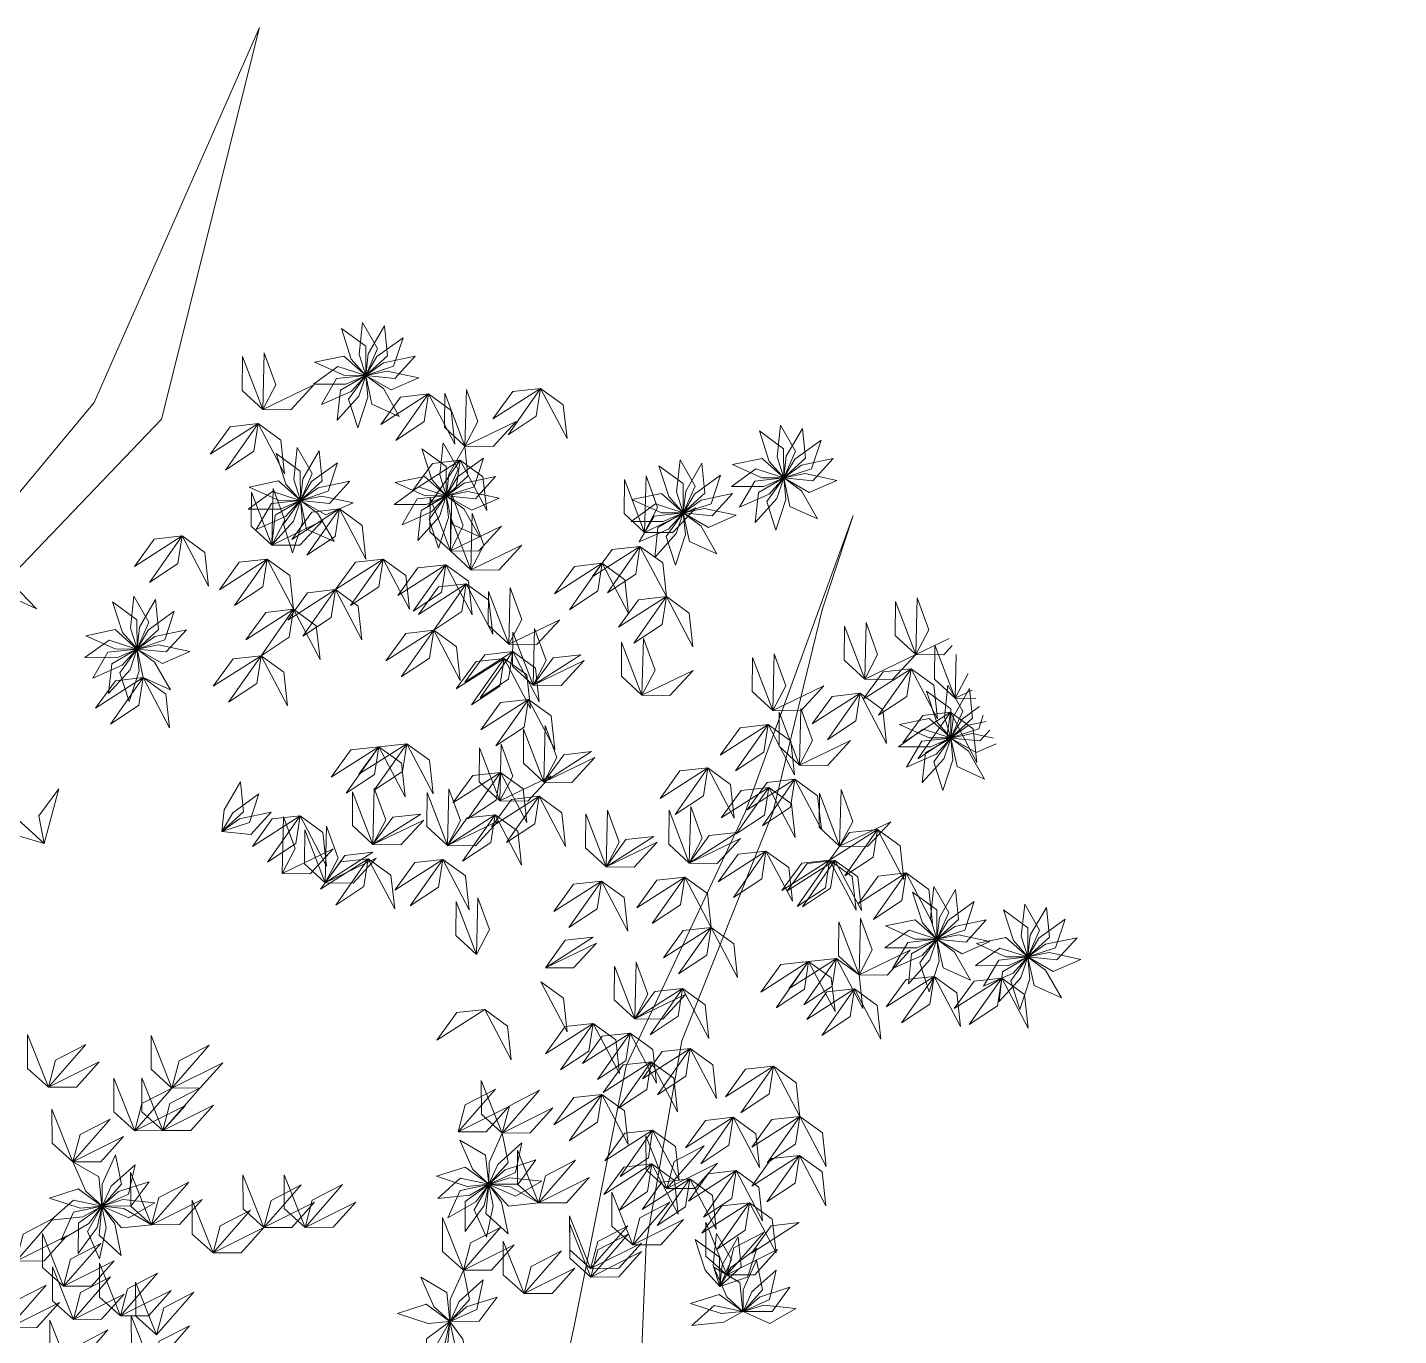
# Model space of a CAD drawing. Header units: millimetres. Extents: x 930 to 6336, y 2219 to 4338.
# Drawn here: x 4491.6 to 4636.7, y 4178.4 to 4316.7 of the extents above; entities that cross this region are included whole.
import ezdxf

# ---------------------------------------------------------------- set-up
doc = ezdxf.new("R2010")
doc.units = ezdxf.units.MM
doc.layers.add('piante', color=102, linetype='Continuous', lineweight=18)

msp = doc.modelspace()

# ---------------------------------------------------------------- linework, layer by layer
at = {"layer": 'piante', "linetype": 'Continuous', "lineweight": 0}
for points in [[(4483.2, 4251.71), (4505.82, 4275.32), (4516.17, 4316.74), (4498.67, 4277.06), (4478.94, 4253.33)], [(4480.51, 4150.82), (4511, 4155.34), (4550.37, 4165.27), (4579, 4159.77), (4622.16, 4156.56), (4636.68, 4158.85), (4620.84, 4159.5), (4574.86, 4164.27), (4556.31, 4169.36), (4557.07, 4188.08), (4560.84, 4209.57), (4570.49, 4233.71), (4575.69, 4255.14), (4578.99, 4265.11), (4567.61, 4233.83), (4554.96, 4206.93), (4549.52, 4179.74), (4547.72, 4171.15), (4524.26, 4162.01), (4505.42, 4159.9), (4479.25, 4155.2)]]:
    msp.add_lwpolyline(points, dxfattribs=at)
at = {"layer": 'piante', "lineweight": 0}
for points in [[(4527.09, 4285.53), (4526.72, 4282.14), (4527.42, 4279.94), (4528.66, 4282.77), (4527.09, 4285.53)], [(4529.39, 4285.18), (4527.68, 4282.23), (4527.43, 4279.94), (4529.71, 4282.01), (4529.39, 4285.18)], [(4524.84, 4284.91), (4525.89, 4281.67), (4527.42, 4279.94), (4527.41, 4283.03), (4524.84, 4284.91)], [(4531.36, 4283.92), (4528.59, 4281.93), (4527.43, 4279.94), (4530.36, 4280.9), (4531.36, 4283.92)], [(4516.52, 4276.32), (4517.9, 4278.95), (4516.67, 4282.32), (4516.52, 4276.32)], [(4516.52, 4276.32), (4514.34, 4278.34), (4514.38, 4281.93), (4516.52, 4276.32)], [(4521.89, 4279.02), (4525.3, 4279.01), (4527.41, 4279.94), (4524.47, 4280.88), (4521.89, 4279.02)], [(4522, 4281.35), (4525.11, 4279.95), (4527.41, 4279.94), (4525.11, 4281.99), (4522, 4281.35)], [(4532.64, 4281.98), (4529.3, 4281.28), (4527.43, 4279.93), (4530.5, 4279.62), (4532.64, 4281.98)], [(4522.74, 4276.85), (4525.86, 4278.23), (4527.41, 4279.93), (4524.34, 4279.6), (4522.74, 4276.85)], [(4524.4, 4275.21), (4526.68, 4277.74), (4527.41, 4279.93), (4524.75, 4278.38), (4524.4, 4275.21)], [(4526.58, 4274.39), (4527.64, 4277.63), (4527.41, 4279.93), (4525.61, 4277.42), (4526.58, 4274.39)], [(4530.97, 4275.6), (4529.28, 4278.56), (4527.42, 4279.93), (4528.07, 4276.91), (4530.97, 4275.6)], [(4533.02, 4279.68), (4529.69, 4280.39), (4527.43, 4279.93), (4530.1, 4278.4), (4533.02, 4279.68)], [(4516.52, 4276.32), (4519.48, 4276.3), (4521.92, 4278.93), (4516.52, 4276.32)], [(4534.06, 4277.98), (4531.11, 4277.65), (4529, 4274.75), (4534.06, 4277.98)], [(4534.06, 4277.98), (4533.61, 4275.05), (4530.61, 4273.07), (4534.06, 4277.98)], [(4534.06, 4277.98), (4536.46, 4276.24), (4536.85, 4272.67), (4534.06, 4277.98)], [(4537.91, 4272.45), (4535.74, 4274.46), (4535.77, 4278.05), (4537.91, 4272.45)], [(4537.91, 4272.45), (4539.29, 4275.07), (4538.06, 4278.45), (4537.91, 4272.45)], [(4545.92, 4278.56), (4542.97, 4278.23), (4540.86, 4275.33), (4545.92, 4278.56)], [(4545.92, 4278.56), (4545.46, 4275.63), (4542.47, 4273.65), (4545.92, 4278.56)], [(4545.92, 4278.56), (4548.32, 4276.82), (4548.71, 4273.25), (4545.92, 4278.56)], [(4516.03, 4274.84), (4513.08, 4274.51), (4510.97, 4271.6), (4516.03, 4274.84)], [(4516.03, 4274.84), (4515.58, 4271.91), (4512.58, 4269.93), (4516.03, 4274.84)], [(4516.03, 4274.84), (4518.43, 4273.1), (4518.82, 4269.53), (4516.03, 4274.84)], [(4537.91, 4272.45), (4540.88, 4272.42), (4543.32, 4275.05), (4537.91, 4272.45)], [(4569.07, 4274.08), (4570.11, 4270.83), (4571.64, 4269.11), (4571.63, 4272.19), (4569.07, 4274.08)], [(4571.31, 4274.69), (4570.95, 4271.31), (4571.65, 4269.11), (4572.89, 4271.93), (4571.31, 4274.69)], [(4573.62, 4274.34), (4571.91, 4271.4), (4571.65, 4269.1), (4573.93, 4271.18), (4573.62, 4274.34)], [(4520.17, 4272.31), (4519.81, 4268.92), (4520.51, 4266.72), (4521.75, 4269.55), (4520.17, 4272.31)], [(4522.48, 4271.96), (4520.77, 4269.01), (4520.51, 4266.72), (4522.79, 4268.79), (4522.48, 4271.96)], [(4533.36, 4272.18), (4534.41, 4268.94), (4535.94, 4267.21), (4535.93, 4270.3), (4533.36, 4272.18)], [(4535.61, 4272.8), (4535.25, 4269.41), (4535.94, 4267.21), (4537.19, 4270.03), (4535.61, 4272.8)], [(4537.91, 4272.45), (4536.2, 4269.5), (4535.95, 4267.21), (4538.23, 4269.28), (4537.91, 4272.45)], [(4575.58, 4273.09), (4572.82, 4271.09), (4571.65, 4269.1), (4574.58, 4270.07), (4575.58, 4273.09)], [(4517.93, 4271.69), (4518.97, 4268.45), (4520.5, 4266.72), (4520.49, 4269.81), (4517.93, 4271.69)], [(4524.44, 4270.7), (4521.68, 4268.71), (4520.51, 4266.72), (4523.44, 4267.68), (4524.44, 4270.7)], [(4537.42, 4270.96), (4534.48, 4270.63), (4532.37, 4267.73), (4537.42, 4270.96)], [(4537.42, 4270.96), (4536.97, 4268.03), (4533.98, 4266.05), (4537.42, 4270.96)], [(4539.88, 4271.19), (4537.12, 4269.2), (4535.95, 4267.21), (4538.88, 4268.17), (4539.88, 4271.19)], [(4537.42, 4270.96), (4539.82, 4269.22), (4540.22, 4265.65), (4537.42, 4270.96)], [(4560.68, 4271), (4560.31, 4267.61), (4561.01, 4265.41), (4562.25, 4268.23), (4560.68, 4271)], [(4562.98, 4270.65), (4561.27, 4267.7), (4561.01, 4265.41), (4563.3, 4267.48), (4562.98, 4270.65)], [(4566.22, 4270.51), (4569.33, 4269.12), (4571.64, 4269.1), (4569.34, 4271.16), (4566.22, 4270.51)], [(4576.86, 4271.14), (4573.53, 4270.44), (4571.65, 4269.1), (4574.72, 4268.79), (4576.86, 4271.14)], [(4530.52, 4268.62), (4533.63, 4267.22), (4535.93, 4267.21), (4533.63, 4269.26), (4530.52, 4268.62)], [(4541.16, 4269.25), (4537.82, 4268.55), (4535.95, 4267.2), (4539.02, 4266.89), (4541.16, 4269.25)], [(4556.92, 4263.34), (4558.3, 4265.96), (4557.07, 4269.33), (4556.92, 4263.34)], [(4558.43, 4270.38), (4559.47, 4267.13), (4561.01, 4265.41), (4560.99, 4268.49), (4558.43, 4270.38)], [(4564.94, 4269.39), (4562.18, 4267.39), (4561.02, 4265.4), (4563.95, 4266.37), (4564.94, 4269.39)], [(4566.11, 4268.19), (4569.52, 4268.18), (4571.64, 4269.1), (4568.7, 4270.04), (4566.11, 4268.19)], [(4566.96, 4266.02), (4570.08, 4267.39), (4571.64, 4269.1), (4568.57, 4268.76), (4566.96, 4266.02)], [(4568.62, 4264.38), (4570.91, 4266.91), (4571.64, 4269.09), (4568.97, 4267.54), (4568.62, 4264.38)], [(4570.8, 4263.56), (4571.87, 4266.8), (4571.64, 4269.09), (4569.84, 4266.59), (4570.8, 4263.56)], [(4577.24, 4268.84), (4573.91, 4269.56), (4571.65, 4269.09), (4574.33, 4267.56), (4577.24, 4268.84)], [(4575.2, 4264.77), (4573.5, 4267.72), (4571.65, 4269.09), (4572.3, 4266.08), (4575.2, 4264.77)], [(4514.97, 4265.8), (4518.38, 4265.79), (4520.49, 4266.72), (4517.56, 4267.66), (4514.97, 4265.8)], [(4515.08, 4268.13), (4518.19, 4266.74), (4520.5, 4266.72), (4518.2, 4268.78), (4515.08, 4268.13)], [(4517.48, 4261.99), (4515.31, 4264.01), (4515.34, 4267.6), (4517.48, 4261.99)], [(4517.48, 4261.99), (4518.86, 4264.62), (4517.63, 4267.99), (4517.48, 4261.99)], [(4525.72, 4268.76), (4522.39, 4268.06), (4520.51, 4266.71), (4523.58, 4266.4), (4525.72, 4268.76)], [(4530.41, 4266.29), (4533.82, 4266.28), (4535.93, 4267.21), (4532.99, 4268.15), (4530.41, 4266.29)], [(4541.54, 4266.95), (4538.21, 4267.66), (4535.95, 4267.2), (4538.63, 4265.67), (4541.54, 4266.95)], [(4556.92, 4263.34), (4554.75, 4265.35), (4554.78, 4268.94), (4556.92, 4263.34)], [(4515.82, 4263.63), (4518.94, 4265.01), (4520.49, 4266.71), (4517.43, 4266.38), (4515.82, 4263.63)], [(4517.48, 4261.99), (4519.77, 4264.52), (4520.5, 4266.71), (4517.83, 4265.16), (4517.48, 4261.99)], [(4519.66, 4261.17), (4520.72, 4264.41), (4520.5, 4266.71), (4518.7, 4264.2), (4519.66, 4261.17)], [(4526.1, 4266.46), (4522.77, 4267.18), (4520.51, 4266.71), (4523.19, 4265.18), (4526.1, 4266.46)], [(4524.06, 4262.38), (4522.36, 4265.34), (4520.51, 4266.71), (4521.16, 4263.69), (4524.06, 4262.38)], [(4531.26, 4264.12), (4534.38, 4265.5), (4535.93, 4267.2), (4532.87, 4266.87), (4531.26, 4264.12)], [(4532.92, 4262.48), (4535.21, 4265.01), (4535.93, 4267.2), (4533.27, 4265.65), (4532.92, 4262.48)], [(4535.1, 4261.66), (4536.16, 4264.9), (4535.94, 4267.2), (4534.13, 4264.69), (4535.1, 4261.66)], [(4536.37, 4261.39), (4534.19, 4263.41), (4534.22, 4266.99), (4536.37, 4261.39)], [(4539.5, 4262.87), (4537.8, 4265.83), (4535.94, 4267.19), (4536.6, 4264.18), (4539.5, 4262.87)], [(4536.37, 4261.39), (4537.74, 4264.02), (4536.52, 4267.39), (4536.37, 4261.39)], [(4555.48, 4264.49), (4558.89, 4264.48), (4561, 4265.4), (4558.06, 4266.34), (4555.48, 4264.49)], [(4555.58, 4266.81), (4558.69, 4265.42), (4561, 4265.41), (4558.7, 4267.46), (4555.58, 4266.81)], [(4566.23, 4267.44), (4562.89, 4266.74), (4561.02, 4265.4), (4564.08, 4265.09), (4566.23, 4267.44)], [(4524.65, 4265.82), (4521.7, 4265.49), (4519.59, 4262.59), (4524.65, 4265.82)], [(4524.65, 4265.82), (4524.19, 4262.89), (4521.2, 4260.91), (4524.65, 4265.82)], [(4524.65, 4265.82), (4527.05, 4264.08), (4527.44, 4260.51), (4524.65, 4265.82)], [(4538.54, 4259.38), (4536.37, 4261.39), (4536.4, 4264.98), (4538.54, 4259.38)], [(4538.54, 4259.38), (4539.92, 4262), (4538.69, 4265.37), (4538.54, 4259.38)], [(4556.33, 4262.32), (4559.44, 4263.69), (4561, 4265.4), (4557.93, 4265.06), (4556.33, 4262.32)], [(4556.92, 4263.34), (4559.89, 4263.31), (4562.33, 4265.94), (4556.92, 4263.34)], [(4557.99, 4260.68), (4560.27, 4263.21), (4561, 4265.4), (4558.33, 4263.84), (4557.99, 4260.68)], [(4560.17, 4259.86), (4561.23, 4263.1), (4561, 4265.39), (4559.2, 4262.89), (4560.17, 4259.86)], [(4566.61, 4265.14), (4563.27, 4265.86), (4561.01, 4265.4), (4563.69, 4263.86), (4566.61, 4265.14)], [(4564.56, 4261.07), (4562.87, 4264.02), (4561.01, 4265.39), (4561.66, 4262.38), (4564.56, 4261.07)], [(4517.48, 4261.99), (4520.45, 4261.97), (4522.88, 4264.6), (4517.48, 4261.99)], [(4536.37, 4261.39), (4539.33, 4261.36), (4541.77, 4264), (4536.37, 4261.39)], [(4507.99, 4262.96), (4505.04, 4262.63), (4502.94, 4259.73), (4507.99, 4262.96)], [(4507.99, 4262.96), (4507.54, 4260.03), (4504.54, 4258.05), (4507.99, 4262.96)], [(4507.99, 4262.96), (4510.39, 4261.22), (4510.78, 4257.65), (4507.99, 4262.96)], [(4538.54, 4259.38), (4541.51, 4259.35), (4543.94, 4261.98), (4538.54, 4259.38)], [(4556.43, 4261.85), (4553.49, 4261.52), (4551.38, 4258.62), (4556.43, 4261.85)], [(4556.43, 4261.85), (4555.98, 4258.92), (4552.99, 4256.94), (4556.43, 4261.85)], [(4556.43, 4261.85), (4558.83, 4260.11), (4559.23, 4256.54), (4556.43, 4261.85)], [(4516.99, 4260.5), (4514.04, 4260.18), (4511.94, 4257.27), (4516.99, 4260.5)], [(4516.99, 4260.5), (4516.54, 4257.58), (4513.55, 4255.6), (4516.99, 4260.5)], [(4516.99, 4260.5), (4519.39, 4258.76), (4519.79, 4255.2), (4516.99, 4260.5)], [(4529.27, 4260.51), (4526.32, 4260.19), (4524.21, 4257.28), (4529.27, 4260.51)], [(4529.27, 4260.51), (4528.81, 4257.58), (4525.82, 4255.6), (4529.27, 4260.51)], [(4529.27, 4260.51), (4531.67, 4258.77), (4532.06, 4255.21), (4529.27, 4260.51)], [(4535.88, 4259.9), (4532.93, 4259.58), (4530.82, 4256.67), (4535.88, 4259.9)], [(4535.88, 4259.9), (4535.42, 4256.97), (4532.43, 4254.99), (4535.88, 4259.9)], [(4535.88, 4259.9), (4538.28, 4258.16), (4538.67, 4254.6), (4535.88, 4259.9)], [(4552.43, 4260.07), (4549.49, 4259.74), (4547.38, 4256.84), (4552.43, 4260.07)], [(4552.43, 4260.07), (4551.98, 4257.14), (4548.99, 4255.16), (4552.43, 4260.07)], [(4552.43, 4260.07), (4554.83, 4258.33), (4555.23, 4254.76), (4552.43, 4260.07)], [(4487.14, 4257.77), (4490.1, 4257.84), (4492.58, 4255.24), (4487.14, 4257.77)], [(4538.05, 4257.89), (4535.1, 4257.56), (4533, 4254.66), (4538.05, 4257.89)], [(4538.05, 4257.89), (4537.6, 4254.96), (4534.61, 4252.98), (4538.05, 4257.89)], [(4538.05, 4257.89), (4540.45, 4256.15), (4540.85, 4252.58), (4538.05, 4257.89)], [(4542.54, 4251.5), (4543.92, 4254.12), (4542.69, 4257.49), (4542.54, 4251.5)], [(4502.89, 4256.59), (4502.52, 4253.21), (4503.22, 4251.01), (4504.46, 4253.83), (4502.89, 4256.59)], [(4505.19, 4256.24), (4503.48, 4253.3), (4503.22, 4251), (4505.51, 4253.08), (4505.19, 4256.24)], [(4524.21, 4257.28), (4521.27, 4256.96), (4519.16, 4254.05), (4524.21, 4257.28)], [(4524.21, 4257.28), (4523.76, 4254.35), (4520.77, 4252.37), (4524.21, 4257.28)], [(4524.21, 4257.28), (4526.61, 4255.54), (4527.01, 4251.97), (4524.21, 4257.28)], [(4542.54, 4251.5), (4540.37, 4253.51), (4540.4, 4257.1), (4542.54, 4251.5)], [(4559.23, 4256.54), (4556.28, 4256.22), (4554.17, 4253.31), (4559.23, 4256.54)], [(4559.23, 4256.54), (4558.78, 4253.61), (4555.78, 4251.63), (4559.23, 4256.54)], [(4559.23, 4256.54), (4561.63, 4254.8), (4562.02, 4251.24), (4559.23, 4256.54)], [(4585.6, 4250.41), (4583.42, 4252.43), (4583.46, 4256.01), (4585.6, 4250.41)], [(4585.6, 4250.41), (4586.98, 4253.04), (4585.75, 4256.41), (4585.6, 4250.41)], [(4500.64, 4255.98), (4501.68, 4252.73), (4503.22, 4251.01), (4503.2, 4254.09), (4500.64, 4255.98)], [(4507.15, 4254.99), (4504.39, 4252.99), (4503.23, 4251), (4506.15, 4251.97), (4507.15, 4254.99)], [(4519.79, 4255.2), (4516.84, 4254.87), (4514.73, 4251.97), (4519.79, 4255.2)], [(4519.79, 4255.2), (4519.33, 4252.27), (4516.34, 4250.29), (4519.79, 4255.2)], [(4519.79, 4255.2), (4522.19, 4253.46), (4522.58, 4249.89), (4519.79, 4255.2)], [(4542.54, 4251.5), (4545.51, 4251.47), (4547.94, 4254.1), (4542.54, 4251.5)], [(4545.13, 4247.16), (4546.51, 4249.79), (4545.28, 4253.16), (4545.13, 4247.16)], [(4580.2, 4247.81), (4578.02, 4249.82), (4578.05, 4253.41), (4580.2, 4247.81)], [(4580.2, 4247.81), (4581.57, 4250.43), (4580.35, 4253.8), (4580.2, 4247.81)], [(4497.69, 4250.09), (4501.09, 4250.08), (4503.21, 4251), (4500.27, 4251.94), (4497.69, 4250.09)], [(4497.79, 4252.41), (4500.9, 4251.02), (4503.21, 4251), (4500.91, 4253.06), (4497.79, 4252.41)], [(4508.44, 4253.04), (4505.1, 4252.34), (4503.23, 4251), (4506.29, 4250.69), (4508.44, 4253.04)], [(4534.61, 4252.98), (4531.66, 4252.65), (4529.55, 4249.75), (4534.61, 4252.98)], [(4534.61, 4252.98), (4534.15, 4250.05), (4531.16, 4248.07), (4534.61, 4252.98)], [(4534.61, 4252.98), (4537.01, 4251.24), (4537.4, 4247.67), (4534.61, 4252.98)], [(4545.13, 4247.16), (4542.95, 4249.18), (4542.98, 4252.77), (4545.13, 4247.16)], [(4556.64, 4246.12), (4554.46, 4248.14), (4554.49, 4251.72), (4556.64, 4246.12)], [(4556.64, 4246.12), (4558.02, 4248.75), (4556.79, 4252.12), (4556.64, 4246.12)], [(4589.14, 4252.12), (4585.6, 4250.41)], [(4498.54, 4247.92), (4501.65, 4249.29), (4503.21, 4251), (4500.14, 4250.66), (4498.54, 4247.92)], [(4500.2, 4246.28), (4502.48, 4248.8), (4503.21, 4250.99), (4500.54, 4249.44), (4500.2, 4246.28)], [(4502.38, 4245.46), (4503.44, 4248.7), (4503.21, 4250.99), (4501.41, 4248.49), (4502.38, 4245.46)], [(4508.82, 4250.74), (4505.48, 4251.46), (4503.22, 4250.99), (4505.9, 4249.46), (4508.82, 4250.74)], [(4506.77, 4246.67), (4505.08, 4249.62), (4503.22, 4250.99), (4503.87, 4247.98), (4506.77, 4246.67)], [(4516.34, 4250.29), (4513.39, 4249.96), (4511.29, 4247.06), (4516.34, 4250.29)], [(4516.34, 4250.29), (4515.89, 4247.36), (4512.9, 4245.38), (4516.34, 4250.29)], [(4516.34, 4250.29), (4518.74, 4248.55), (4519.14, 4244.98), (4516.34, 4250.29)], [(4542.97, 4250.73), (4540.02, 4250.4), (4537.91, 4247.49), (4542.97, 4250.73)], [(4542.97, 4250.73), (4542.51, 4247.8), (4539.52, 4245.82), (4542.97, 4250.73)], [(4542.97, 4250.73), (4545.37, 4248.99), (4545.76, 4245.42), (4542.97, 4250.73)], [(4550.18, 4250.39), (4547.23, 4250.07), (4545.13, 4247.16), (4550.18, 4250.39)], [(4570.48, 4244.5), (4571.85, 4247.12), (4570.62, 4250.49), (4570.48, 4244.5)], [(4580.2, 4247.81), (4583.16, 4247.78), (4585.6, 4250.41), (4580.2, 4247.81)], [(4585.6, 4250.41), (4588.56, 4250.39), (4589.47, 4251.37)], [(4589.78, 4245.8), (4587.6, 4247.81), (4587.64, 4251.4), (4589.78, 4245.8)], [(4589.89, 4250.42), (4589.78, 4245.8)], [(4542.05, 4250.01), (4539.11, 4249.68), (4537, 4246.78), (4542.05, 4250.01)], [(4542.05, 4250.01), (4541.6, 4247.08), (4538.61, 4245.1), (4542.05, 4250.01)], [(4542.05, 4250.01), (4544.45, 4248.27), (4544.85, 4244.7), (4542.05, 4250.01)], [(4545.13, 4247.16), (4548.09, 4247.14), (4550.53, 4249.77), (4545.13, 4247.16)], [(4556.64, 4246.12), (4559.6, 4246.09), (4562.04, 4248.73), (4556.64, 4246.12)], [(4570.48, 4244.5), (4568.3, 4246.51), (4568.33, 4250.1), (4570.48, 4244.5)], [(4585.11, 4248.92), (4582.16, 4248.6), (4580.05, 4245.69), (4585.11, 4248.92)], [(4585.11, 4248.92), (4584.66, 4245.99), (4581.66, 4244.01), (4585.11, 4248.92)], [(4585.11, 4248.92), (4587.51, 4247.18), (4587.9, 4243.62), (4585.11, 4248.92)], [(4503.87, 4247.98), (4500.93, 4247.65), (4498.82, 4244.74), (4503.87, 4247.98)], [(4503.87, 4247.98), (4503.42, 4245.05), (4500.43, 4243.07), (4503.87, 4247.98)], [(4503.87, 4247.98), (4506.27, 4246.24), (4506.67, 4242.67), (4503.87, 4247.98)], [(4589.78, 4245.8), (4591.16, 4248.42)], [(4570.48, 4244.5), (4573.44, 4244.47), (4575.88, 4247.1), (4570.48, 4244.5)], [(4579.71, 4246.32), (4576.76, 4245.99), (4574.65, 4243.09), (4579.71, 4246.32)], [(4579.71, 4246.32), (4579.25, 4243.39), (4576.26, 4241.41), (4579.71, 4246.32)], [(4579.71, 4246.32), (4582.11, 4244.58), (4582.5, 4241.01), (4579.71, 4246.32)], [(4586.74, 4246.56), (4587.79, 4243.32), (4589.32, 4241.59), (4589.31, 4244.68), (4586.74, 4246.56)], [(4588.99, 4247.18), (4588.63, 4243.79), (4589.32, 4241.59), (4590.57, 4244.42), (4588.99, 4247.18)], [(4591.3, 4246.83), (4589.58, 4243.88), (4589.33, 4241.59), (4591.61, 4243.67), (4591.3, 4246.83)], [(4591.57, 4246.66), (4589.78, 4245.8)], [(4544.64, 4245.67), (4541.69, 4245.35), (4539.58, 4242.44), (4544.64, 4245.67)], [(4544.64, 4245.67), (4544.18, 4242.74), (4541.19, 4240.76), (4544.64, 4245.67)], [(4544.64, 4245.67), (4547.04, 4243.93), (4547.43, 4240.37), (4544.64, 4245.67)], [(4573.31, 4238.71), (4574.69, 4241.33), (4573.46, 4244.7), (4573.31, 4238.71)], [(4592.34, 4244.91), (4590.5, 4243.58), (4589.33, 4241.59), (4592.26, 4242.55), (4592.74, 4244.02)], [(4589.78, 4245.8), (4591.96, 4245.78)], [(4569.98, 4243.01), (4567.04, 4242.68), (4564.93, 4239.78), (4569.98, 4243.01)], [(4569.98, 4243.01), (4569.53, 4240.08), (4566.54, 4238.1), (4569.98, 4243.01)], [(4569.98, 4243.01), (4572.38, 4241.27), (4572.78, 4237.7), (4569.98, 4243.01)], [(4573.31, 4238.71), (4571.14, 4240.72), (4571.17, 4244.31), (4573.31, 4238.71)], [(4583.9, 4243), (4587.01, 4241.61), (4589.31, 4241.59), (4587.01, 4243.65), (4583.9, 4243)], [(4589.29, 4244.31), (4586.34, 4243.98), (4584.24, 4241.08), (4589.29, 4244.31)], [(4589.29, 4244.31), (4588.84, 4241.38), (4585.84, 4239.4), (4589.29, 4244.31)], [(4589.29, 4244.31), (4591.69, 4242.57), (4592.08, 4239), (4589.29, 4244.31)], [(4593.05, 4243.32), (4591.2, 4242.93), (4589.33, 4241.58), (4592.4, 4241.28), (4593.45, 4242.43)], [(4546.26, 4236.92), (4544.09, 4238.93), (4544.12, 4242.52), (4546.26, 4236.92)], [(4546.26, 4236.92), (4547.64, 4239.54), (4546.41, 4242.91), (4546.26, 4236.92)], [(4583.79, 4240.67), (4587.2, 4240.66), (4589.31, 4241.59), (4586.38, 4242.53), (4583.79, 4240.67)], [(4584.64, 4238.5), (4587.76, 4239.88), (4589.31, 4241.58), (4586.25, 4241.25), (4584.64, 4238.5)], [(4586.3, 4236.87), (4588.59, 4239.39), (4589.31, 4241.58), (4586.65, 4240.03), (4586.3, 4236.87)], [(4588.48, 4236.04), (4589.54, 4239.28), (4589.32, 4241.58), (4587.51, 4239.08), (4588.48, 4236.04)], [(4592.88, 4237.25), (4591.18, 4240.21), (4589.32, 4241.58), (4589.98, 4238.56), (4592.88, 4237.25)], [(4593.84, 4241.56), (4591.59, 4242.05), (4589.33, 4241.58), (4592.01, 4240.05), (4594.1, 4240.97)], [(4528.8, 4240.66), (4525.85, 4240.33), (4523.75, 4237.43), (4528.8, 4240.66)], [(4528.8, 4240.66), (4528.35, 4237.73), (4525.35, 4235.75), (4528.8, 4240.66)], [(4531.75, 4240.98), (4528.8, 4240.66), (4526.69, 4237.75), (4531.75, 4240.98)], [(4531.75, 4240.98), (4531.29, 4238.05), (4528.3, 4236.07), (4531.75, 4240.98)], [(4528.8, 4240.66), (4531.2, 4238.92), (4531.59, 4235.35), (4528.8, 4240.66)], [(4531.75, 4240.98), (4534.15, 4239.24), (4534.54, 4235.68), (4531.75, 4240.98)], [(4541.6, 4234.95), (4539.42, 4236.96), (4539.46, 4240.55), (4541.6, 4234.95)], [(4541.6, 4234.95), (4542.98, 4237.57), (4541.75, 4240.95), (4541.6, 4234.95)], [(4551.31, 4240.15), (4548.37, 4239.82), (4546.26, 4236.92), (4551.31, 4240.15)], [(4573.31, 4238.71), (4576.28, 4238.68), (4578.71, 4241.31), (4573.31, 4238.71)], [(4546.26, 4236.92), (4549.22, 4236.89), (4551.66, 4239.52), (4546.26, 4236.92)], [(4541.67, 4237.95), (4538.73, 4237.62), (4536.62, 4234.72), (4541.67, 4237.95)], [(4541.67, 4237.95), (4541.22, 4235.02), (4538.23, 4233.04), (4541.67, 4237.95)], [(4541.6, 4234.95), (4544.56, 4234.92), (4547, 4237.55), (4541.6, 4234.95)], [(4541.67, 4237.95), (4544.07, 4236.21), (4544.47, 4232.64), (4541.67, 4237.95)], [(4563.61, 4238.42), (4560.66, 4238.1), (4558.55, 4235.19), (4563.61, 4238.42)], [(4563.61, 4238.42), (4563.15, 4235.49), (4560.16, 4233.51), (4563.61, 4238.42)], [(4563.61, 4238.42), (4566.01, 4236.68), (4566.4, 4233.12), (4563.61, 4238.42)], [(4572.82, 4237.22), (4569.88, 4236.89), (4567.77, 4233.99), (4572.82, 4237.22)], [(4572.82, 4237.22), (4572.37, 4234.29), (4569.38, 4232.31), (4572.82, 4237.22)], [(4572.82, 4237.22), (4575.22, 4235.48), (4575.62, 4231.91), (4572.82, 4237.22)], [(4493.39, 4230.44), (4492.82, 4233.35), (4494.96, 4236.23), (4493.39, 4230.44)], [(4514.16, 4236.94), (4512.45, 4233.99), (4512.19, 4231.7), (4514.48, 4233.77), (4514.16, 4236.94)], [(4516.12, 4235.68), (4513.36, 4233.69), (4512.2, 4231.7), (4515.13, 4232.66), (4516.12, 4235.68)], [(4528.17, 4230.31), (4526, 4232.32), (4526.03, 4235.91), (4528.17, 4230.31)], [(4528.17, 4230.31), (4529.55, 4232.93), (4528.32, 4236.3), (4528.17, 4230.31)], [(4536.06, 4230.23), (4533.88, 4232.24), (4533.91, 4235.83), (4536.06, 4230.23)], [(4536.06, 4230.23), (4537.43, 4232.85), (4536.2, 4236.23), (4536.06, 4230.23)], [(4570.06, 4236.37), (4567.12, 4236.05), (4565.01, 4233.14), (4570.06, 4236.37)], [(4570.06, 4236.37), (4569.61, 4233.44), (4566.62, 4231.46), (4570.06, 4236.37)], [(4570.06, 4236.37), (4572.46, 4234.63), (4572.86, 4231.06), (4570.06, 4236.37)], [(4577.55, 4230.14), (4575.37, 4232.15), (4575.41, 4235.74), (4577.55, 4230.14)], [(4577.55, 4230.14), (4578.93, 4232.76), (4577.7, 4236.13), (4577.55, 4230.14)], [(4493.39, 4230.44), (4490.54, 4231.26), (4488.96, 4234.48), (4493.39, 4230.44)], [(4545.77, 4235.43), (4542.82, 4235.1), (4540.72, 4232.2), (4545.77, 4235.43)], [(4545.77, 4235.43), (4545.32, 4232.5), (4542.32, 4230.52), (4545.77, 4235.43)], [(4545.77, 4235.43), (4548.17, 4233.69), (4548.56, 4230.12), (4545.77, 4235.43)], [(4561.65, 4228.36), (4563.02, 4230.98), (4561.8, 4234.36), (4561.65, 4228.36)], [(4517.41, 4233.74), (4514.07, 4233.04), (4512.2, 4231.69), (4515.27, 4231.38), (4517.41, 4233.74)], [(4520.47, 4233.35), (4517.53, 4233.03), (4515.42, 4230.12), (4520.47, 4233.35)], [(4520.47, 4233.35), (4520.02, 4230.42), (4517.03, 4228.44), (4520.47, 4233.35)], [(4518.58, 4227.27), (4519.96, 4229.89), (4518.73, 4233.26), (4518.58, 4227.27)], [(4520.47, 4233.35), (4522.87, 4231.61), (4523.27, 4228.04), (4520.47, 4233.35)], [(4533.23, 4233.54), (4530.28, 4233.21), (4528.17, 4230.31), (4533.23, 4233.54)], [(4528.17, 4230.31), (4531.14, 4230.28), (4533.58, 4232.91), (4528.17, 4230.31)], [(4541.11, 4233.46), (4538.16, 4233.13), (4536.06, 4230.23), (4541.11, 4233.46)], [(4536.06, 4230.23), (4539.02, 4230.2), (4541.46, 4232.83), (4536.06, 4230.23)], [(4541.11, 4233.46), (4540.66, 4230.53), (4537.66, 4228.55), (4541.11, 4233.46)], [(4541.11, 4233.46), (4543.51, 4231.72), (4543.9, 4228.15), (4541.11, 4233.46)], [(4552.84, 4227.95), (4550.66, 4229.97), (4550.7, 4233.56), (4552.84, 4227.95)], [(4552.84, 4227.95), (4554.22, 4230.58), (4552.99, 4233.95), (4552.84, 4227.95)], [(4561.65, 4228.36), (4559.47, 4230.37), (4559.5, 4233.96), (4561.65, 4228.36)], [(4523.11, 4226.27), (4520.93, 4228.28), (4520.97, 4231.87), (4523.11, 4226.27)], [(4523.11, 4226.27), (4524.49, 4228.89), (4523.26, 4232.26), (4523.11, 4226.27)], [(4566.7, 4231.59), (4563.75, 4231.26), (4561.65, 4228.36), (4566.7, 4231.59)], [(4581.55, 4231.91), (4578.6, 4231.59), (4576.49, 4228.68), (4581.55, 4231.91)], [(4577.55, 4230.14), (4580.51, 4230.11), (4582.95, 4232.74), (4577.55, 4230.14)], [(4581.55, 4231.91), (4581.1, 4228.98), (4578.1, 4227), (4581.55, 4231.91)], [(4581.55, 4231.91), (4583.95, 4230.17), (4584.34, 4226.61), (4581.55, 4231.91)], [(4518.58, 4227.27), (4521.54, 4227.24), (4523.98, 4229.87), (4518.58, 4227.27)], [(4557.89, 4231.18), (4554.95, 4230.86), (4552.84, 4227.95), (4557.89, 4231.18)], [(4552.84, 4227.95), (4555.8, 4227.93), (4558.24, 4230.56), (4552.84, 4227.95)], [(4561.65, 4228.36), (4564.61, 4228.33), (4567.05, 4230.97), (4561.65, 4228.36)], [(4527.68, 4228.82), (4524.74, 4228.49), (4522.63, 4225.59), (4527.68, 4228.82)], [(4527.68, 4228.82), (4524.74, 4228.49), (4522.63, 4225.59), (4527.68, 4228.82)], [(4528.16, 4229.5), (4525.22, 4229.17), (4523.11, 4226.27), (4528.16, 4229.5)], [(4523.11, 4226.27), (4526.07, 4226.24), (4528.51, 4228.87), (4523.11, 4226.27)], [(4527.68, 4228.82), (4527.23, 4225.89), (4524.24, 4223.91), (4527.68, 4228.82)], [(4527.68, 4228.82), (4527.23, 4225.89), (4524.24, 4223.91), (4527.68, 4228.82)], [(4527.68, 4228.82), (4530.08, 4227.08), (4530.48, 4223.51), (4527.68, 4228.82)], [(4527.68, 4228.82), (4530.08, 4227.08), (4530.48, 4223.51), (4527.68, 4228.82)], [(4535.56, 4228.74), (4532.62, 4228.41), (4530.51, 4225.51), (4535.56, 4228.74)], [(4535.56, 4228.74), (4535.11, 4225.81), (4532.12, 4223.83), (4535.56, 4228.74)], [(4535.56, 4228.74), (4537.96, 4227), (4538.36, 4223.43), (4535.56, 4228.74)], [(4569.76, 4229.62), (4566.81, 4229.3), (4564.71, 4226.39), (4569.76, 4229.62)], [(4569.76, 4229.62), (4569.31, 4226.69), (4566.32, 4224.71), (4569.76, 4229.62)], [(4569.76, 4229.62), (4572.16, 4227.88), (4572.55, 4224.32), (4569.76, 4229.62)], [(4576.49, 4228.68), (4573.55, 4228.36), (4571.44, 4225.45), (4576.49, 4228.68)], [(4577.06, 4228.65), (4574.11, 4228.32), (4572, 4225.42), (4577.06, 4228.65)], [(4576.49, 4228.68), (4576.04, 4225.75), (4573.05, 4223.77), (4576.49, 4228.68)], [(4577.06, 4228.65), (4576.6, 4225.72), (4573.61, 4223.74), (4577.06, 4228.65)], [(4576.49, 4228.68), (4578.89, 4226.94), (4579.29, 4223.38), (4576.49, 4228.68)], [(4577.06, 4228.65), (4579.46, 4226.91), (4579.85, 4223.34), (4577.06, 4228.65)], [(4584.59, 4227.32), (4581.64, 4226.99), (4579.53, 4224.09), (4584.59, 4227.32)], [(4584.59, 4227.32), (4584.13, 4224.39), (4581.14, 4222.41), (4584.59, 4227.32)], [(4584.59, 4227.32), (4586.99, 4225.58), (4587.38, 4222.01), (4584.59, 4227.32)], [(4552.35, 4226.46), (4549.4, 4226.14), (4547.3, 4223.23), (4552.35, 4226.46)], [(4552.35, 4226.46), (4551.9, 4223.53), (4548.9, 4221.55), (4552.35, 4226.46)], [(4552.35, 4226.46), (4554.75, 4224.72), (4555.14, 4221.16), (4552.35, 4226.46)], [(4561.16, 4226.87), (4558.21, 4226.55), (4556.1, 4223.64), (4561.16, 4226.87)], [(4561.16, 4226.87), (4560.7, 4223.94), (4557.71, 4221.96), (4561.16, 4226.87)], [(4561.16, 4226.87), (4563.56, 4225.13), (4563.95, 4221.56), (4561.16, 4226.87)], [(4587.51, 4225.9), (4587.15, 4222.51), (4587.85, 4220.31), (4589.09, 4223.14), (4587.51, 4225.9)], [(4589.82, 4225.55), (4588.11, 4222.61), (4587.85, 4220.31), (4590.14, 4222.39), (4589.82, 4225.55)], [(4539.13, 4218.7), (4536.96, 4220.71), (4536.99, 4224.3), (4539.13, 4218.7)], [(4539.13, 4218.7), (4540.51, 4221.32), (4539.28, 4224.69), (4539.13, 4218.7)], [(4585.27, 4225.28), (4586.31, 4222.04), (4587.85, 4220.32), (4587.83, 4223.4), (4585.27, 4225.28)], [(4591.78, 4224.3), (4589.02, 4222.3), (4587.85, 4220.31), (4590.78, 4221.27), (4591.78, 4224.3)], [(4594.88, 4223.41), (4595.93, 4220.16), (4597.46, 4218.44), (4597.45, 4221.52), (4594.88, 4223.41)], [(4597.13, 4224.02), (4596.76, 4220.64), (4597.46, 4218.44), (4598.71, 4221.26), (4597.13, 4224.02)], [(4599.43, 4223.68), (4597.72, 4220.73), (4597.47, 4218.44), (4599.75, 4220.51), (4599.43, 4223.68)], [(4563.95, 4221.56), (4561, 4221.24), (4558.9, 4218.33), (4563.95, 4221.56)], [(4563.95, 4221.56), (4563.5, 4218.63), (4560.51, 4216.65), (4563.95, 4221.56)], [(4563.95, 4221.56), (4566.35, 4219.82), (4566.74, 4216.26), (4563.95, 4221.56)], [(4579.62, 4216.54), (4577.44, 4218.55), (4577.48, 4222.14), (4579.62, 4216.54)], [(4579.62, 4216.54), (4581, 4219.17), (4579.77, 4222.54), (4579.62, 4216.54)], [(4582.32, 4219.39), (4585.72, 4219.38), (4587.84, 4220.31), (4584.9, 4221.25), (4582.32, 4219.39)], [(4582.42, 4221.72), (4585.53, 4220.33), (4587.84, 4220.31), (4585.54, 4222.37), (4582.42, 4221.72)], [(4593.06, 4222.35), (4589.73, 4221.65), (4587.85, 4220.31), (4590.92, 4220), (4593.06, 4222.35)], [(4601.4, 4222.42), (4598.63, 4220.42), (4597.47, 4218.43), (4600.4, 4219.4), (4601.4, 4222.42)], [(4551.47, 4220.53), (4548.52, 4220.2), (4546.42, 4217.29), (4551.47, 4220.53)], [(4546.42, 4217.29), (4549.38, 4217.27), (4551.82, 4219.9), (4546.42, 4217.29)], [(4583.16, 4217.22), (4586.28, 4218.6), (4587.84, 4220.31), (4584.77, 4219.97), (4583.16, 4217.22)], [(4584.82, 4215.59), (4587.11, 4218.11), (4587.84, 4220.3), (4585.17, 4218.75), (4584.82, 4215.59)], [(4587.01, 4214.76), (4588.07, 4218), (4587.84, 4220.3), (4586.04, 4217.8), (4587.01, 4214.76)], [(4593.44, 4220.05), (4590.11, 4220.77), (4587.85, 4220.3), (4590.53, 4218.77), (4593.44, 4220.05)], [(4591.4, 4215.97), (4589.7, 4218.93), (4587.85, 4220.3), (4588.5, 4217.28), (4591.4, 4215.97)], [(4592.04, 4219.84), (4595.15, 4218.45), (4597.45, 4218.44), (4595.15, 4220.49), (4592.04, 4219.84)], [(4602.68, 4220.47), (4599.34, 4219.77), (4597.47, 4218.43), (4600.54, 4218.12), (4602.68, 4220.47)], [(4577.22, 4218.28), (4574.27, 4217.96), (4572.17, 4215.05), (4577.22, 4218.28)], [(4577.22, 4218.28), (4576.77, 4215.35), (4573.77, 4213.37), (4577.22, 4218.28)], [(4577.22, 4218.28), (4579.62, 4216.54), (4580.01, 4212.97), (4577.22, 4218.28)], [(4579.62, 4216.54), (4582.58, 4216.51), (4585.02, 4219.15), (4579.62, 4216.54)], [(4591.93, 4217.52), (4595.34, 4217.51), (4597.45, 4218.43), (4594.51, 4219.37), (4591.93, 4217.52)], [(4592.78, 4215.35), (4595.9, 4216.72), (4597.45, 4218.43), (4594.38, 4218.09), (4592.78, 4215.35)], [(4594.44, 4213.71), (4596.73, 4216.24), (4597.45, 4218.43), (4594.79, 4216.87), (4594.44, 4213.71)], [(4596.62, 4212.89), (4597.68, 4216.13), (4597.45, 4218.42), (4595.65, 4215.92), (4596.62, 4212.89)], [(4601.02, 4214.1), (4599.32, 4217.05), (4597.46, 4218.42), (4598.12, 4215.41), (4601.02, 4214.1)], [(4603.06, 4218.17), (4599.73, 4218.89), (4597.47, 4218.43), (4600.14, 4216.89), (4603.06, 4218.17)], [(4555.88, 4211.87), (4553.7, 4213.88), (4553.74, 4217.47), (4555.88, 4211.87)], [(4555.88, 4211.87), (4557.26, 4214.5), (4556.03, 4217.87), (4555.88, 4211.87)], [(4574.27, 4217.96), (4571.33, 4217.63), (4569.22, 4214.72), (4574.27, 4217.96)], [(4574.27, 4217.96), (4573.82, 4215.03), (4570.83, 4213.05), (4574.27, 4217.96)], [(4574.27, 4217.96), (4576.67, 4216.21), (4577.07, 4212.65), (4574.27, 4217.96)], [(4545.93, 4215.81), (4548.33, 4214.07), (4548.72, 4210.5), (4545.93, 4215.81)], [(4587.54, 4216.38), (4584.59, 4216.06), (4582.48, 4213.15), (4587.54, 4216.38)], [(4587.54, 4216.38), (4587.08, 4213.45), (4584.09, 4211.47), (4587.54, 4216.38)], [(4587.54, 4216.38), (4589.94, 4214.64), (4590.33, 4211.08), (4587.54, 4216.38)], [(4594.71, 4216.2), (4591.77, 4215.88), (4589.66, 4212.97), (4594.71, 4216.2)], [(4594.71, 4216.2), (4594.26, 4213.27), (4591.27, 4211.29), (4594.71, 4216.2)], [(4594.71, 4216.2), (4597.11, 4214.46), (4597.51, 4210.89), (4594.71, 4216.2)], [(4560.93, 4215.1), (4557.99, 4214.78), (4555.88, 4211.87), (4560.93, 4215.1)], [(4560.93, 4215.1), (4557.99, 4214.78), (4555.88, 4211.87), (4560.93, 4215.1)], [(4555.88, 4211.87), (4558.84, 4211.84), (4561.28, 4214.48), (4555.88, 4211.87)], [(4560.93, 4215.1), (4560.48, 4212.17), (4557.49, 4210.19), (4560.93, 4215.1)], [(4560.93, 4215.1), (4563.33, 4213.36), (4563.73, 4209.79), (4560.93, 4215.1)], [(4579.13, 4215.05), (4576.18, 4214.73), (4574.07, 4211.82), (4579.13, 4215.05)], [(4579.13, 4215.05), (4578.68, 4212.12), (4575.68, 4210.14), (4579.13, 4215.05)], [(4579.13, 4215.05), (4581.53, 4213.31), (4581.92, 4209.74), (4579.13, 4215.05)], [(4540.01, 4212.86), (4537.06, 4212.54), (4534.95, 4209.63), (4540.01, 4212.86)], [(4540.01, 4212.86), (4542.41, 4211.12), (4542.8, 4207.56), (4540.01, 4212.86)], [(4551.47, 4211.41), (4548.52, 4211.08), (4546.42, 4208.17), (4551.47, 4211.41)], [(4551.47, 4211.41), (4551.02, 4208.48), (4548.03, 4206.5), (4551.47, 4211.41)], [(4551.47, 4211.41), (4553.87, 4209.67), (4554.27, 4206.1), (4551.47, 4211.41)], [(4493.85, 4204.65), (4491.64, 4206.63), (4491.63, 4210.22), (4493.85, 4204.65)], [(4506.92, 4204.57), (4504.72, 4206.56), (4504.7, 4210.14), (4506.92, 4204.57)], [(4555.39, 4210.38), (4552.44, 4210.06), (4550.34, 4207.15), (4555.39, 4210.38)], [(4555.39, 4210.38), (4554.94, 4207.45), (4551.94, 4205.47), (4555.39, 4210.38)], [(4555.39, 4210.38), (4557.79, 4208.64), (4558.18, 4205.07), (4555.39, 4210.38)], [(4493.85, 4204.65), (4494.6, 4207.51), (4497.79, 4209.17), (4493.85, 4204.65)], [(4506.92, 4204.57), (4507.68, 4207.44), (4510.86, 4209.09), (4506.92, 4204.57)], [(4561.74, 4208.76), (4558.79, 4208.43), (4556.68, 4205.53), (4561.74, 4208.76)], [(4561.74, 4208.76), (4561.29, 4205.83), (4558.29, 4203.85), (4561.74, 4208.76)], [(4561.74, 4208.76), (4564.14, 4207.02), (4564.53, 4203.45), (4561.74, 4208.76)], [(4493.85, 4204.65), (4496.81, 4204.66), (4499.21, 4207.33), (4493.85, 4204.65)], [(4506.92, 4204.57), (4509.89, 4204.59), (4512.29, 4207.25), (4506.92, 4204.57)], [(4557.6, 4207.35), (4554.65, 4207.02), (4552.55, 4204.11), (4557.6, 4207.35)], [(4557.6, 4207.35), (4557.15, 4204.42), (4554.15, 4202.44), (4557.6, 4207.35)], [(4557.6, 4207.35), (4560, 4205.61), (4560.39, 4202.04), (4557.6, 4207.35)], [(4570.54, 4206.87), (4567.59, 4206.55), (4565.48, 4203.64), (4570.54, 4206.87)], [(4570.54, 4206.87), (4570.09, 4203.94), (4567.09, 4201.96), (4570.54, 4206.87)], [(4570.54, 4206.87), (4572.94, 4205.13), (4573.33, 4201.57), (4570.54, 4206.87)], [(4502.98, 4200.05), (4500.78, 4202.04), (4500.76, 4205.62), (4502.98, 4200.05)], [(4505.94, 4200.07), (4503.74, 4202.05), (4503.72, 4205.64), (4505.94, 4200.07)], [(4541.86, 4199.81), (4539.65, 4201.79), (4539.64, 4205.38), (4541.86, 4199.81)], [(4502.98, 4200.05), (4503.74, 4202.92), (4506.92, 4204.57), (4502.98, 4200.05)], [(4505.94, 4200.07), (4506.7, 4202.93), (4509.89, 4204.59), (4505.94, 4200.07)], [(4537.19, 4199.94), (4537.94, 4202.8), (4541.13, 4204.46), (4537.19, 4199.94)], [(4541.86, 4199.81), (4542.61, 4202.67), (4545.8, 4204.33), (4541.86, 4199.81)], [(4552.38, 4203.89), (4549.44, 4203.56), (4547.33, 4200.66), (4552.38, 4203.89)], [(4552.38, 4203.89), (4551.93, 4200.96), (4548.94, 4198.98), (4552.38, 4203.89)], [(4552.38, 4203.89), (4554.78, 4202.15), (4555.18, 4198.58), (4552.38, 4203.89)], [(4496.43, 4196.77), (4494.23, 4198.75), (4494.21, 4202.34), (4496.43, 4196.77)], [(4502.98, 4200.05), (4505.94, 4200.07), (4508.34, 4202.73), (4502.98, 4200.05)], [(4505.94, 4200.07), (4508.91, 4200.08), (4511.31, 4202.75), (4505.94, 4200.07)], [(4537.19, 4199.94), (4540.15, 4199.95), (4542.55, 4202.62), (4537.19, 4199.94)], [(4541.86, 4199.81), (4544.82, 4199.82), (4547.22, 4202.49), (4541.86, 4199.81)], [(4496.43, 4196.77), (4497.19, 4199.64), (4500.38, 4201.29), (4496.43, 4196.77)], [(4566.29, 4201.47), (4563.35, 4201.14), (4561.24, 4198.24), (4566.29, 4201.47)], [(4566.29, 4201.47), (4565.84, 4198.54), (4562.85, 4196.56), (4566.29, 4201.47)], [(4566.29, 4201.47), (4568.69, 4199.73), (4569.09, 4196.16), (4566.29, 4201.47)], [(4573.33, 4201.57), (4570.39, 4201.24), (4568.28, 4198.33), (4573.33, 4201.57)], [(4573.33, 4201.57), (4572.88, 4198.64), (4569.89, 4196.66), (4573.33, 4201.57)], [(4573.33, 4201.57), (4575.73, 4199.83), (4576.13, 4196.26), (4573.33, 4201.57)], [(4496.43, 4196.77), (4499.4, 4196.78), (4501.8, 4199.45), (4496.43, 4196.77)], [(4541.86, 4199.81), (4540.46, 4196.7), (4540.44, 4194.39), (4542.5, 4196.69), (4541.86, 4199.81)], [(4557.77, 4200.11), (4554.82, 4199.78), (4552.72, 4196.88), (4557.77, 4200.11)], [(4557.77, 4200.11), (4557.32, 4197.18), (4554.32, 4195.2), (4557.77, 4200.11)], [(4559.27, 4193.93), (4557.07, 4195.91), (4557.05, 4199.5), (4559.27, 4193.93)], [(4557.77, 4200.11), (4560.17, 4198.37), (4560.56, 4194.8), (4557.77, 4200.11)], [(4537.36, 4199.07), (4538.73, 4195.95), (4540.44, 4194.39), (4540.1, 4197.46), (4537.36, 4199.07)], [(4543.94, 4198.76), (4541.4, 4196.49), (4540.45, 4194.39), (4543.26, 4195.65), (4543.94, 4198.76)], [(4545.68, 4192.41), (4543.48, 4194.39), (4543.46, 4197.98), (4545.68, 4192.41)], [(4559.27, 4193.93), (4560.03, 4196.8), (4563.22, 4198.45), (4559.27, 4193.93)], [(4496.43, 4196.77), (4497.81, 4193.65), (4499.51, 4192.1), (4499.18, 4195.16), (4496.43, 4196.77)], [(4500.93, 4197.51), (4499.53, 4194.4), (4499.52, 4192.09), (4501.57, 4194.39), (4500.93, 4197.51)], [(4545.42, 4196.96), (4542.17, 4195.92), (4540.45, 4194.39), (4543.53, 4194.4), (4545.42, 4196.96)], [(4545.68, 4192.41), (4546.44, 4195.27), (4549.62, 4196.93), (4545.68, 4192.41)], [(4557.68, 4196.54), (4554.73, 4196.21), (4552.62, 4193.31), (4557.68, 4196.54)], [(4557.68, 4196.54), (4557.22, 4193.61), (4554.23, 4191.63), (4557.68, 4196.54)], [(4557.68, 4196.54), (4560.08, 4194.8), (4560.47, 4191.23), (4557.68, 4196.54)], [(4559.27, 4193.93), (4562.24, 4193.94), (4564.64, 4196.61), (4559.27, 4193.93)], [(4573.3, 4197.43), (4570.36, 4197.1), (4568.25, 4194.2), (4573.3, 4197.43)], [(4573.3, 4197.43), (4570.36, 4197.1), (4568.25, 4194.2), (4573.3, 4197.43)], [(4573.3, 4197.43), (4572.85, 4194.5), (4569.86, 4192.52), (4573.3, 4197.43)], [(4573.3, 4197.43), (4572.85, 4194.5), (4569.86, 4192.52), (4573.3, 4197.43)], [(4573.3, 4197.43), (4575.7, 4195.69), (4576.1, 4192.12), (4573.3, 4197.43)], [(4573.3, 4197.43), (4575.7, 4195.69), (4576.1, 4192.12), (4573.3, 4197.43)], [(4503.01, 4196.46), (4500.47, 4194.19), (4499.52, 4192.09), (4502.33, 4193.36), (4503.01, 4196.46)], [(4504.76, 4190.11), (4502.55, 4192.09), (4502.54, 4195.68), (4504.76, 4190.11)], [(4516.64, 4189.81), (4514.44, 4191.79), (4514.42, 4195.38), (4516.64, 4189.81)], [(4521.01, 4189.83), (4518.8, 4191.81), (4518.79, 4195.4), (4521.01, 4189.83)], [(4534.9, 4195.23), (4538.13, 4194.17), (4540.43, 4194.39), (4537.93, 4196.19), (4534.9, 4195.23)], [(4546.03, 4194.71), (4542.64, 4195.08), (4540.45, 4194.38), (4543.27, 4193.14), (4546.03, 4194.71)], [(4545.68, 4192.41), (4548.65, 4192.42), (4551.05, 4195.09), (4545.68, 4192.41)], [(4566.6, 4195.83), (4563.65, 4195.51), (4561.55, 4192.6), (4566.6, 4195.83)], [(4566.6, 4195.83), (4566.15, 4192.9), (4563.16, 4190.92), (4566.6, 4195.83)], [(4566.6, 4195.83), (4569, 4194.09), (4569.4, 4190.53), (4566.6, 4195.83)], [(4493.97, 4192.93), (4497.21, 4191.87), (4499.51, 4192.09), (4497, 4193.9), (4493.97, 4192.93)], [(4504.49, 4194.66), (4501.25, 4193.62), (4499.52, 4192.09), (4502.61, 4192.1), (4504.49, 4194.66)], [(4504.76, 4190.11), (4505.52, 4192.98), (4508.7, 4194.63), (4504.76, 4190.11)], [(4516.64, 4189.81), (4517.4, 4192.68), (4520.58, 4194.33), (4516.64, 4189.81)], [(4521.01, 4189.83), (4521.76, 4192.7), (4524.95, 4194.35), (4521.01, 4189.83)], [(4535.03, 4192.9), (4538.42, 4193.25), (4540.43, 4194.39), (4537.41, 4195.02), (4535.03, 4192.9)], [(4536.1, 4190.83), (4539.06, 4192.53), (4540.43, 4194.38), (4537.41, 4193.73), (4536.1, 4190.83)], [(4537.92, 4189.38), (4539.94, 4192.13), (4540.43, 4194.38), (4537.94, 4192.56), (4537.92, 4189.38)], [(4540.18, 4188.79), (4540.9, 4192.12), (4540.43, 4194.38), (4538.9, 4191.7), (4540.18, 4188.79)], [(4542.48, 4189.16), (4541.78, 4192.5), (4540.44, 4194.38), (4540.13, 4191.31), (4542.48, 4189.16)], [(4545.68, 4192.41), (4542.74, 4194.12), (4540.44, 4194.38), (4542.52, 4192.09), (4545.68, 4192.41)], [(4561.7, 4194.95), (4558.75, 4194.62), (4556.65, 4191.72), (4561.7, 4194.95)], [(4561.7, 4194.95), (4561.25, 4192.02), (4558.25, 4190.04), (4561.7, 4194.95)], [(4561.7, 4194.95), (4564.1, 4193.21), (4564.49, 4189.64), (4561.7, 4194.95)], [(4494.11, 4190.61), (4497.5, 4190.95), (4499.5, 4192.09), (4496.49, 4192.72), (4494.11, 4190.61)], [(4505.11, 4192.41), (4501.72, 4192.78), (4499.52, 4192.08), (4502.34, 4190.84), (4505.11, 4192.41)], [(4504.76, 4190.11), (4507.72, 4190.12), (4510.12, 4192.79), (4504.76, 4190.11)], [(4511.28, 4187.13), (4509.07, 4189.11), (4509.06, 4192.7), (4511.28, 4187.13)], [(4516.64, 4189.81), (4519.61, 4189.82), (4522.01, 4192.49), (4516.64, 4189.81)], [(4521.01, 4189.83), (4523.97, 4189.84), (4526.37, 4192.51), (4521.01, 4189.83)], [(4555.66, 4187.98), (4553.45, 4189.96), (4553.44, 4193.55), (4555.66, 4187.98)], [(4555.66, 4187.98), (4556.42, 4190.85), (4559.6, 4192.5), (4555.66, 4187.98)], [(4568.02, 4192.44), (4565.08, 4192.12), (4562.97, 4189.21), (4568.02, 4192.44)], [(4568.02, 4192.44), (4567.57, 4189.52), (4564.58, 4187.54), (4568.02, 4192.44)], [(4568.02, 4192.44), (4570.42, 4190.7), (4570.82, 4187.14), (4568.02, 4192.44)], [(4490.44, 4186.27), (4491.19, 4189.13), (4494.38, 4190.79), (4490.44, 4186.27)], [(4495.18, 4188.53), (4498.14, 4190.23), (4499.5, 4192.09), (4496.49, 4191.43), (4495.18, 4188.53)], [(4497, 4187.08), (4499.01, 4189.83), (4499.51, 4192.08), (4497.02, 4190.26), (4497, 4187.08)], [(4499.25, 4186.49), (4499.97, 4189.82), (4499.51, 4192.08), (4497.98, 4189.4), (4499.25, 4186.49)], [(4501.55, 4186.87), (4500.86, 4190.2), (4499.51, 4192.08), (4499.2, 4189.01), (4501.55, 4186.87)], [(4504.76, 4190.11), (4501.81, 4191.82), (4499.52, 4192.08), (4501.59, 4189.8), (4504.76, 4190.11)], [(4511.28, 4187.13), (4512.03, 4189.99), (4515.22, 4191.65), (4511.28, 4187.13)], [(4537.75, 4185.31), (4535.55, 4187.29), (4535.53, 4190.88), (4537.75, 4185.31)], [(4551.21, 4185.48), (4549.01, 4187.47), (4548.99, 4191.06), (4551.21, 4185.48)], [(4511.28, 4187.13), (4514.24, 4187.14), (4516.64, 4189.81), (4511.28, 4187.13)], [(4537.75, 4185.31), (4538.51, 4188.18), (4541.69, 4189.83), (4537.75, 4185.31)], [(4551.22, 4184.58), (4549.02, 4186.57), (4549, 4190.16), (4551.22, 4184.58)], [(4551.21, 4185.48), (4551.97, 4188.35), (4555.16, 4190.01), (4551.21, 4185.48)], [(4555.66, 4187.98), (4558.62, 4188), (4561.02, 4190.66), (4555.66, 4187.98)], [(4565.62, 4184.81), (4563.41, 4186.79), (4563.39, 4190.38), (4565.62, 4184.81)], [(4565.62, 4184.81), (4566.37, 4187.67), (4569.56, 4189.33), (4565.62, 4184.81)], [(4573.27, 4190.33), (4570.32, 4190), (4568.22, 4187.1), (4573.27, 4190.33)], [(4490.44, 4186.27), (4493.4, 4186.28), (4495.8, 4188.95), (4490.44, 4186.27)], [(4495.43, 4183.61), (4493.23, 4185.59), (4493.21, 4189.18), (4495.43, 4183.61)], [(4495.43, 4183.61), (4496.19, 4186.48), (4499.38, 4188.13), (4495.43, 4183.61)], [(4537.75, 4185.31), (4540.72, 4185.32), (4543.12, 4187.99), (4537.75, 4185.31)], [(4544.18, 4182.82), (4541.97, 4184.8), (4541.95, 4188.39), (4544.18, 4182.82)], [(4551.21, 4185.48), (4554.18, 4185.5), (4556.58, 4188.17), (4551.21, 4185.48)], [(4551.22, 4184.58), (4551.98, 4187.45), (4555.17, 4189.1), (4551.22, 4184.58)], [(4562.28, 4188.56), (4563.32, 4185.32), (4564.86, 4183.59), (4564.84, 4186.68), (4562.28, 4188.56)], [(4564.53, 4189.18), (4564.16, 4185.79), (4564.86, 4183.59), (4566.1, 4186.42), (4564.53, 4189.18)], [(4566.83, 4188.83), (4565.12, 4185.88), (4564.86, 4183.59), (4567.15, 4185.67), (4566.83, 4188.83)], [(4544.18, 4182.82), (4544.93, 4185.68), (4548.12, 4187.34), (4544.18, 4182.82)], [(4551.22, 4184.58), (4554.19, 4184.6), (4556.59, 4187.27), (4551.22, 4184.58)], [(4568.79, 4187.58), (4566.03, 4185.58), (4564.87, 4183.59), (4567.79, 4184.55), (4568.79, 4187.58)], [(4565.62, 4184.81), (4568.58, 4184.82), (4570.98, 4187.49), (4565.62, 4184.81)], [(4568.74, 4186.35), (4567.34, 4183.24), (4567.33, 4180.94), (4569.38, 4183.24), (4568.74, 4186.35)], [(4496.49, 4180.09), (4494.29, 4182.07), (4494.27, 4185.66), (4496.49, 4180.09)], [(4495.43, 4183.61), (4498.4, 4183.63), (4500.8, 4186.29), (4495.43, 4183.61)], [(4501.46, 4180.46), (4499.25, 4182.44), (4499.24, 4186.03), (4501.46, 4180.46)], [(4501.46, 4180.46), (4502.22, 4183.32), (4505.4, 4184.98), (4501.46, 4180.46)], [(4537.75, 4185.31), (4536.36, 4182.2), (4536.34, 4179.9), (4538.4, 4182.19), (4537.75, 4185.31)], [(4544.18, 4182.82), (4547.14, 4182.83), (4549.54, 4185.5), (4544.18, 4182.82)], [(4564.24, 4185.61), (4565.62, 4182.49), (4567.32, 4180.94), (4566.99, 4184), (4564.24, 4185.61)], [(4570.82, 4185.31), (4568.28, 4183.03), (4567.33, 4180.93), (4570.14, 4182.2), (4570.82, 4185.31)], [(4489.66, 4179.21), (4490.42, 4182.08), (4493.6, 4183.73), (4489.66, 4179.21)], [(4489.66, 4179.21), (4490.42, 4182.08), (4493.6, 4183.73), (4489.66, 4179.21)], [(4496.49, 4180.09), (4497.25, 4182.96), (4500.43, 4184.61), (4496.49, 4180.09)], [(4505.29, 4178.45), (4503.09, 4180.43), (4503.07, 4184.02), (4505.29, 4178.45)], [(4533.25, 4184.57), (4534.63, 4181.45), (4536.33, 4179.9), (4536, 4182.96), (4533.25, 4184.57)], [(4539.84, 4184.27), (4537.29, 4181.99), (4536.34, 4179.89), (4539.16, 4181.16), (4539.84, 4184.27)], [(4572.3, 4183.5), (4569.06, 4182.46), (4567.33, 4180.93), (4570.42, 4180.94), (4572.3, 4183.5)], [(4496.49, 4180.09), (4499.45, 4180.11), (4501.85, 4182.77), (4496.49, 4180.09)], [(4501.46, 4180.46), (4504.42, 4180.47), (4506.82, 4183.14), (4501.46, 4180.46)], [(4505.29, 4178.45), (4506.05, 4181.32), (4509.23, 4182.97), (4505.29, 4178.45)], [(4541.31, 4182.46), (4538.07, 4181.42), (4536.34, 4179.89), (4539.43, 4179.9), (4541.31, 4182.46)], [(4561.78, 4181.77), (4565.02, 4180.71), (4567.32, 4180.93), (4564.81, 4182.74), (4561.78, 4181.77)], [(4489.66, 4179.21), (4492.62, 4179.23), (4495.02, 4181.89), (4489.66, 4179.21)], [(4489.66, 4179.21), (4492.62, 4179.23), (4495.02, 4181.89), (4489.66, 4179.21)], [(4530.79, 4180.73), (4534.03, 4179.67), (4536.33, 4179.89), (4533.82, 4181.7), (4530.79, 4180.73)], [(4561.92, 4179.45), (4565.31, 4179.79), (4567.31, 4180.93), (4564.29, 4181.56), (4561.92, 4179.45)], [(4572.92, 4181.26), (4569.53, 4181.62), (4567.33, 4180.93), (4570.15, 4179.68), (4572.92, 4181.26)], [(4496.2, 4174.46), (4494, 4176.44), (4493.98, 4180.03), (4496.2, 4174.46)], [(4504.82, 4174.91), (4502.62, 4176.9), (4502.6, 4180.48), (4504.82, 4174.91)], [(4504.82, 4174.91), (4505.58, 4177.78), (4508.77, 4179.43), (4504.82, 4174.91)], [(4533.82, 4174.88), (4535.83, 4177.63), (4536.33, 4179.88), (4533.84, 4178.06), (4533.82, 4174.88)], [(4536.07, 4174.29), (4536.79, 4177.62), (4536.33, 4179.88), (4534.8, 4177.2), (4536.07, 4174.29)], [(4538.37, 4174.67), (4537.68, 4178), (4536.33, 4179.88), (4536.02, 4176.81), (4538.37, 4174.67)], [(4496.2, 4174.46), (4496.96, 4177.32), (4500.15, 4178.98), (4496.2, 4174.46)]]:
    msp.add_lwpolyline(points, dxfattribs=at)

doc.saveas('drawing.dxf')
